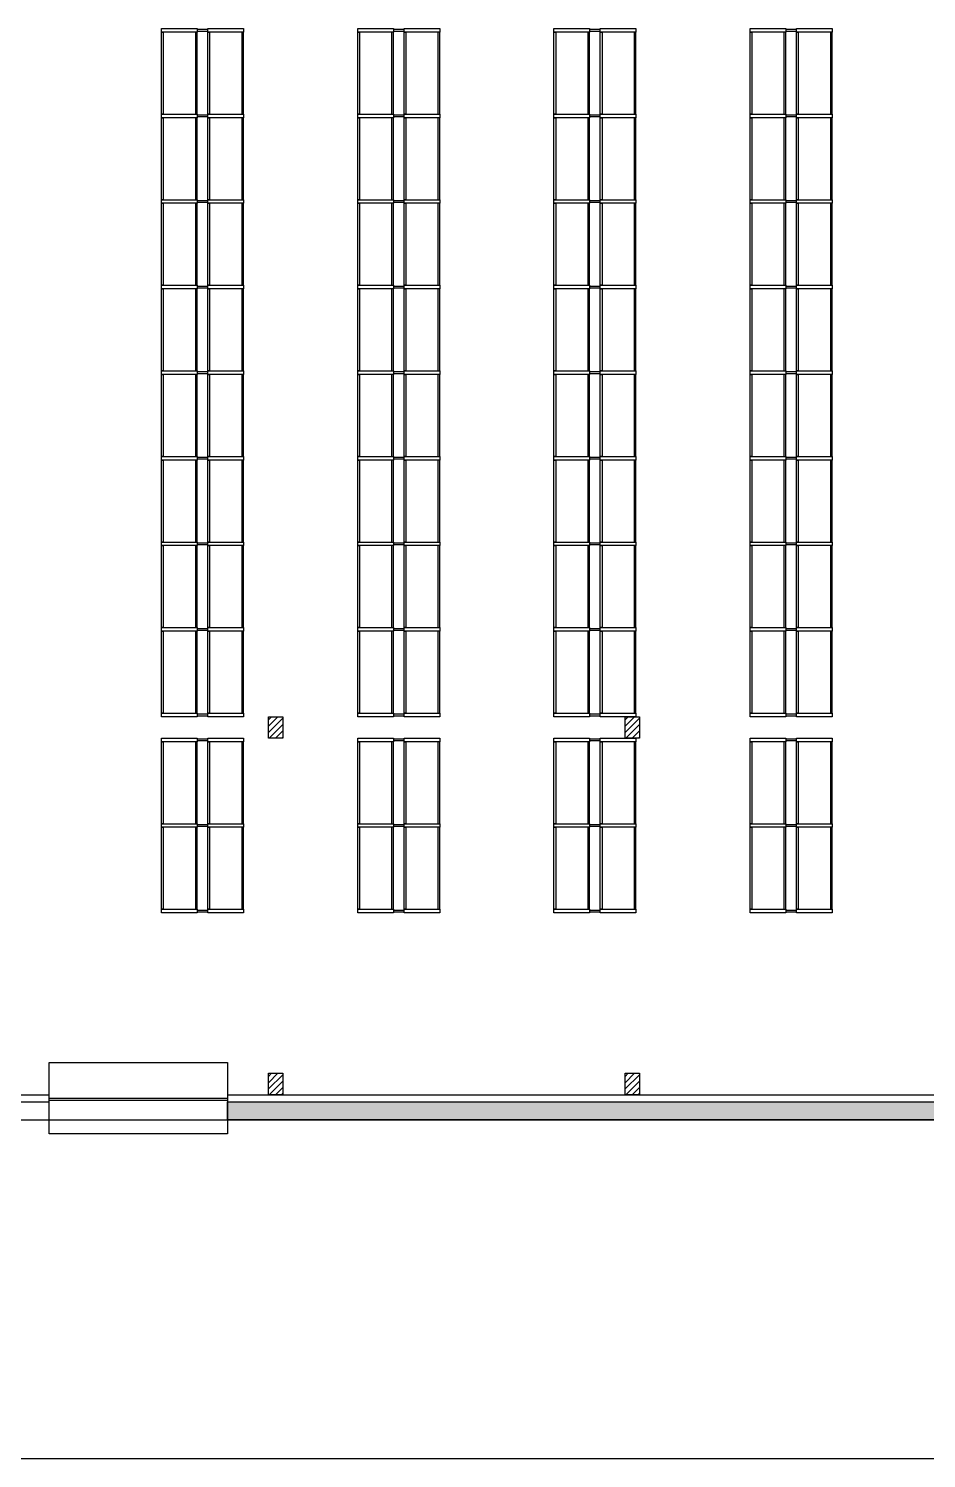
# Model space of a CAD drawing. Header units: millimetres. Extents: x 111.4 to 201.3, y 71.6 to 170.2.
# Drawn here: x 147.93 to 173.1, y 71.62 to 111.72 of the extents above; entities that cross this region are included whole.
import ezdxf

# ---------------------------------------------------------------- set-up
doc = ezdxf.new("R2010")
doc.units = ezdxf.units.MM
doc.layers.add('CIVIL-ARQ', color=8, linetype='Continuous')

msp = doc.modelspace()

# ---------------------------------------------------------------- hatches: boundary and pattern name
at = {"layer": 'CIVIL-ARQ'}
h = msp.add_hatch(dxfattribs=at)
h.set_pattern_fill('ANSI31', color=256, style=0)
h.set_pattern_definition([(45, (141.47842, 57.23509), (-0.08838835, 0.08838835), [])])
h.paths.add_polyline_path([(154.656796, 91.819852), (154.656796, 92.419852), (155.056796, 92.419852), (155.056796, 91.819852)])
h = msp.add_hatch(dxfattribs=at)
h.set_pattern_fill('ANSI31', color=256, style=0)
h.set_pattern_definition([(45, (151.47842, 57.23509), (-0.08838835, 0.08838835), [])])
h.paths.add_polyline_path([(164.656796, 91.819852), (164.656796, 92.419852), (165.056796, 92.419852), (165.056796, 91.819852)])
h = msp.add_hatch(dxfattribs=at)
h.set_pattern_fill('ANSI31', color=256, style=0)
h.set_pattern_definition([(45, (141.47842, 47.23509), (-0.08838835, 0.08838835), [])])
h.paths.add_polyline_path([(154.656796, 81.819852), (154.656796, 82.419852), (155.056796, 82.419852), (155.056796, 81.819852)])
h = msp.add_hatch(dxfattribs=at)
h.set_pattern_fill('ANSI31', color=256, style=0)
h.set_pattern_definition([(45, (151.47842, 47.23509), (-0.08838835, 0.08838835), [])])
h.paths.add_polyline_path([(164.656796, 81.819852), (164.656796, 82.419852), (165.056796, 82.419852), (165.056796, 81.819852)])
h = msp.add_hatch(color=256, dxfattribs=at)
h.dxf.hatch_style = 1
h.paths.add_polyline_path([(153.506796, 81.619852), (187.356796, 81.619852), (187.356796, 81.119852), (153.506796, 81.119852)])

# ---------------------------------------------------------------- linework, layer by layer
for p, q in [((148.506796, 82.719852), (153.506796, 82.719852)), ((148.506796, 80.719852), (148.506796, 82.719852)), ((153.506796, 82.719852), (153.506796, 80.719852)), ((121.756796, 81.819852), (148.506796, 81.819852)), ((153.506796, 81.819852), (187.356796, 81.819852)), ((121.356796, 81.619852), (148.506796, 81.619852)), ((148.506796, 81.719852), (153.506796, 81.719852)), ((148.506796, 81.669852), (153.506796, 81.669852)), ((153.506796, 81.619852), (187.356796, 81.619852)), ((120.556796, 81.119852), (195.756796, 81.119852)), ((153.506796, 80.719852), (148.506796, 80.719852)), ((111.356796, 71.619852), (201.256796, 71.619852))]:
    msp.add_line(p, q, dxfattribs=at)
for points in [[(152.656796, 111.719852), (152.656796, 111.619852), (151.656796, 111.619852), (151.656796, 111.719852)], [(151.706796, 111.619852), (151.706796, 109.319852), (151.656796, 109.319852), (151.656796, 111.619852)], [(152.606796, 111.619852), (152.606796, 109.319852), (152.656796, 109.319852), (152.656796, 111.619852)], [(152.956796, 111.649852), (152.956796, 111.689852), (152.656796, 111.689852), (152.656796, 111.649852)], [(153.956795, 111.719852), (153.956795, 111.619852), (152.956795, 111.619852), (152.956795, 111.719852)], [(153.006795, 111.619852), (153.006795, 109.319852), (152.956795, 109.319852), (152.956795, 111.619852)], [(153.006795, 111.619852), (153.006795, 109.319852), (152.956795, 109.319852), (152.956795, 111.619852)], [(153.906795, 111.619852), (153.906795, 109.319852), (153.956795, 109.319852), (153.956795, 111.619852)], [(158.156796, 111.719852), (158.156796, 111.619852), (157.156796, 111.619852), (157.156796, 111.719852)], [(157.206796, 111.619852), (157.206796, 109.319852), (157.156796, 109.319852), (157.156796, 111.619852)], [(158.106796, 111.619852), (158.106796, 109.319852), (158.156796, 109.319852), (158.156796, 111.619852)], [(158.456796, 111.649852), (158.456796, 111.689852), (158.156796, 111.689852), (158.156796, 111.649852)], [(159.456795, 111.719852), (159.456795, 111.619852), (158.456795, 111.619852), (158.456795, 111.719852)], [(158.506795, 111.619852), (158.506795, 109.319852), (158.456795, 109.319852), (158.456795, 111.619852)], [(159.406795, 111.619852), (159.406795, 109.319852), (159.456795, 109.319852), (159.456795, 111.619852)], [(163.656796, 111.719852), (163.656796, 111.619852), (162.656796, 111.619852), (162.656796, 111.719852)], [(162.706796, 111.619852), (162.706796, 109.319852), (162.656796, 109.319852), (162.656796, 111.619852)], [(163.606796, 111.619852), (163.606796, 109.319852), (163.656796, 109.319852), (163.656796, 111.619852)], [(163.956796, 111.649852), (163.956796, 111.689852), (163.656796, 111.689852), (163.656796, 111.649852)], [(164.956795, 111.719852), (164.956795, 111.619852), (163.956795, 111.619852), (163.956795, 111.719852)], [(164.006795, 111.619852), (164.006795, 109.319852), (163.956795, 109.319852), (163.956795, 111.619852)], [(164.906795, 111.619852), (164.906795, 109.319852), (164.956795, 109.319852), (164.956795, 111.619852)], [(169.156796, 111.719852), (169.156796, 111.619852), (168.156796, 111.619852), (168.156796, 111.719852)], [(168.206796, 111.619852), (168.206796, 109.319852), (168.156796, 109.319852), (168.156796, 111.619852)], [(169.106796, 111.619852), (169.106796, 109.319852), (169.156796, 109.319852), (169.156796, 111.619852)], [(169.456796, 111.649852), (169.456796, 111.689852), (169.156796, 111.689852), (169.156796, 111.649852)], [(170.456795, 111.719852), (170.456795, 111.619852), (169.456795, 111.619852), (169.456795, 111.719852)], [(169.506795, 111.619852), (169.506795, 109.319852), (169.456795, 109.319852), (169.456795, 111.619852)], [(170.406795, 111.619852), (170.406795, 109.319852), (170.456795, 109.319852), (170.456795, 111.619852)], [(152.656796, 109.319852), (152.656796, 109.219852), (151.656796, 109.219852), (151.656796, 109.319852)], [(151.706796, 109.219852), (151.706796, 106.919852), (151.656796, 106.919852), (151.656796, 109.219852)], [(152.606796, 109.219852), (152.606796, 106.919852), (152.656796, 106.919852), (152.656796, 109.219852)], [(152.956796, 109.249852), (152.956796, 109.289852), (152.656796, 109.289852), (152.656796, 109.249852)], [(153.956795, 109.319852), (153.956795, 109.219852), (152.956795, 109.219852), (152.956795, 109.319852)], [(153.006795, 109.219852), (153.006795, 106.919852), (152.956795, 106.919852), (152.956795, 109.219852)], [(153.006795, 109.219852), (153.006795, 106.919852), (152.956795, 106.919852), (152.956795, 109.219852)], [(153.906795, 109.219852), (153.906795, 106.919852), (153.956795, 106.919852), (153.956795, 109.219852)], [(158.156796, 109.319852), (158.156796, 109.219852), (157.156796, 109.219852), (157.156796, 109.319852)], [(157.206796, 109.219852), (157.206796, 106.919852), (157.156796, 106.919852), (157.156796, 109.219852)], [(158.106796, 109.219852), (158.106796, 106.919852), (158.156796, 106.919852), (158.156796, 109.219852)], [(158.456796, 109.249852), (158.456796, 109.289852), (158.156796, 109.289852), (158.156796, 109.249852)], [(159.456795, 109.319852), (159.456795, 109.219852), (158.456795, 109.219852), (158.456795, 109.319852)], [(158.506795, 109.219852), (158.506795, 106.919852), (158.456795, 106.919852), (158.456795, 109.219852)], [(159.406795, 109.219852), (159.406795, 106.919852), (159.456795, 106.919852), (159.456795, 109.219852)], [(163.656796, 109.319852), (163.656796, 109.219852), (162.656796, 109.219852), (162.656796, 109.319852)], [(162.706796, 109.219852), (162.706796, 106.919852), (162.656796, 106.919852), (162.656796, 109.219852)], [(163.606796, 109.219852), (163.606796, 106.919852), (163.656796, 106.919852), (163.656796, 109.219852)], [(163.956796, 109.249852), (163.956796, 109.289852), (163.656796, 109.289852), (163.656796, 109.249852)], [(164.956795, 109.319852), (164.956795, 109.219852), (163.956795, 109.219852), (163.956795, 109.319852)], [(164.006795, 109.219852), (164.006795, 106.919852), (163.956795, 106.919852), (163.956795, 109.219852)], [(164.906795, 109.219852), (164.906795, 106.919852), (164.956795, 106.919852), (164.956795, 109.219852)], [(169.156796, 109.319852), (169.156796, 109.219852), (168.156796, 109.219852), (168.156796, 109.319852)], [(168.206796, 109.219852), (168.206796, 106.919852), (168.156796, 106.919852), (168.156796, 109.219852)], [(169.106796, 109.219852), (169.106796, 106.919852), (169.156796, 106.919852), (169.156796, 109.219852)], [(169.456796, 109.249852), (169.456796, 109.289852), (169.156796, 109.289852), (169.156796, 109.249852)], [(170.456795, 109.319852), (170.456795, 109.219852), (169.456795, 109.219852), (169.456795, 109.319852)], [(169.506795, 109.219852), (169.506795, 106.919852), (169.456795, 106.919852), (169.456795, 109.219852)], [(170.406795, 109.219852), (170.406795, 106.919852), (170.456795, 106.919852), (170.456795, 109.219852)], [(152.656796, 106.919852), (152.656796, 106.819852), (151.656796, 106.819852), (151.656796, 106.919852)], [(151.706796, 106.819852), (151.706796, 104.519852), (151.656796, 104.519852), (151.656796, 106.819852)], [(152.606796, 106.819852), (152.606796, 104.519852), (152.656796, 104.519852), (152.656796, 106.819852)], [(152.956796, 106.849852), (152.956796, 106.889852), (152.656796, 106.889852), (152.656796, 106.849852)], [(153.956795, 106.919852), (153.956795, 106.819852), (152.956795, 106.819852), (152.956795, 106.919852)], [(153.006795, 106.819852), (153.006795, 104.519852), (152.956795, 104.519852), (152.956795, 106.819852)], [(153.006795, 106.819852), (153.006795, 104.519852), (152.956795, 104.519852), (152.956795, 106.819852)], [(153.906795, 106.819852), (153.906795, 104.519852), (153.956795, 104.519852), (153.956795, 106.819852)], [(158.156796, 106.919852), (158.156796, 106.819852), (157.156796, 106.819852), (157.156796, 106.919852)], [(157.206796, 106.819852), (157.206796, 104.519852), (157.156796, 104.519852), (157.156796, 106.819852)], [(158.106796, 106.819852), (158.106796, 104.519852), (158.156796, 104.519852), (158.156796, 106.819852)], [(158.456796, 106.849852), (158.456796, 106.889852), (158.156796, 106.889852), (158.156796, 106.849852)], [(159.456795, 106.919852), (159.456795, 106.819852), (158.456795, 106.819852), (158.456795, 106.919852)], [(158.506795, 106.819852), (158.506795, 104.519852), (158.456795, 104.519852), (158.456795, 106.819852)], [(159.406795, 106.819852), (159.406795, 104.519852), (159.456795, 104.519852), (159.456795, 106.819852)], [(163.656796, 106.919852), (163.656796, 106.819852), (162.656796, 106.819852), (162.656796, 106.919852)], [(162.706796, 106.819852), (162.706796, 104.519852), (162.656796, 104.519852), (162.656796, 106.819852)], [(163.606796, 106.819852), (163.606796, 104.519852), (163.656796, 104.519852), (163.656796, 106.819852)], [(163.956796, 106.849852), (163.956796, 106.889852), (163.656796, 106.889852), (163.656796, 106.849852)], [(164.956795, 106.919852), (164.956795, 106.819852), (163.956795, 106.819852), (163.956795, 106.919852)], [(164.006795, 106.819852), (164.006795, 104.519852), (163.956795, 104.519852), (163.956795, 106.819852)], [(164.906795, 106.819852), (164.906795, 104.519852), (164.956795, 104.519852), (164.956795, 106.819852)], [(169.156796, 106.919852), (169.156796, 106.819852), (168.156796, 106.819852), (168.156796, 106.919852)], [(168.206796, 106.819852), (168.206796, 104.519852), (168.156796, 104.519852), (168.156796, 106.819852)], [(169.106796, 106.819852), (169.106796, 104.519852), (169.156796, 104.519852), (169.156796, 106.819852)], [(169.456796, 106.849852), (169.456796, 106.889852), (169.156796, 106.889852), (169.156796, 106.849852)], [(170.456795, 106.919852), (170.456795, 106.819852), (169.456795, 106.819852), (169.456795, 106.919852)], [(169.506795, 106.819852), (169.506795, 104.519852), (169.456795, 104.519852), (169.456795, 106.819852)], [(170.406795, 106.819852), (170.406795, 104.519852), (170.456795, 104.519852), (170.456795, 106.819852)], [(152.656796, 104.519852), (152.656796, 104.419852), (151.656796, 104.419852), (151.656796, 104.519852)], [(152.656796, 104.519852), (152.656796, 104.419852), (151.656796, 104.419852), (151.656796, 104.519852)], [(151.706796, 104.419852), (151.706796, 102.119852), (151.656796, 102.119852), (151.656796, 104.419852)], [(152.606796, 104.419852), (152.606796, 102.119852), (152.656796, 102.119852), (152.656796, 104.419852)], [(152.956796, 104.449852), (152.956796, 104.489852), (152.656796, 104.489852), (152.656796, 104.449852)], [(152.956796, 104.449852), (152.956796, 104.489852), (152.656796, 104.489852), (152.656796, 104.449852)], [(153.956795, 104.519852), (153.956795, 104.419852), (152.956795, 104.419852), (152.956795, 104.519852)], [(153.956795, 104.519852), (153.956795, 104.419852), (152.956795, 104.419852), (152.956795, 104.519852)], [(153.006795, 104.419852), (153.006795, 102.119852), (152.956795, 102.119852), (152.956795, 104.419852)], [(153.906795, 104.419852), (153.906795, 102.119852), (153.956795, 102.119852), (153.956795, 104.419852)], [(158.156796, 104.519852), (158.156796, 104.419852), (157.156796, 104.419852), (157.156796, 104.519852)], [(158.156796, 104.519852), (158.156796, 104.419852), (157.156796, 104.419852), (157.156796, 104.519852)], [(157.206796, 104.419852), (157.206796, 102.119852), (157.156796, 102.119852), (157.156796, 104.419852)], [(158.106796, 104.419852), (158.106796, 102.119852), (158.156796, 102.119852), (158.156796, 104.419852)], [(158.456796, 104.449852), (158.456796, 104.489852), (158.156796, 104.489852), (158.156796, 104.449852)], [(158.456796, 104.449852), (158.456796, 104.489852), (158.156796, 104.489852), (158.156796, 104.449852)], [(159.456795, 104.519852), (159.456795, 104.419852), (158.456795, 104.419852), (158.456795, 104.519852)], [(159.456795, 104.519852), (159.456795, 104.419852), (158.456795, 104.419852), (158.456795, 104.519852)], [(158.506795, 104.419852), (158.506795, 102.119852), (158.456795, 102.119852), (158.456795, 104.419852)], [(159.406795, 104.419852), (159.406795, 102.119852), (159.456795, 102.119852), (159.456795, 104.419852)], [(163.656796, 104.519852), (163.656796, 104.419852), (162.656796, 104.419852), (162.656796, 104.519852)], [(162.706796, 104.419852), (162.706796, 102.119852), (162.656796, 102.119852), (162.656796, 104.419852)], [(163.606796, 104.419852), (163.606796, 102.119852), (163.656796, 102.119852), (163.656796, 104.419852)], [(163.956796, 104.449852), (163.956796, 104.489852), (163.656796, 104.489852), (163.656796, 104.449852)], [(164.956795, 104.519852), (164.956795, 104.419852), (163.956795, 104.419852), (163.956795, 104.519852)], [(164.006795, 104.419852), (164.006795, 102.119852), (163.956795, 102.119852), (163.956795, 104.419852)], [(164.906795, 104.419852), (164.906795, 102.119852), (164.956795, 102.119852), (164.956795, 104.419852)], [(169.156796, 104.519852), (169.156796, 104.419852), (168.156796, 104.419852), (168.156796, 104.519852)], [(168.206796, 104.419852), (168.206796, 102.119852), (168.156796, 102.119852), (168.156796, 104.419852)], [(169.106796, 104.419852), (169.106796, 102.119852), (169.156796, 102.119852), (169.156796, 104.419852)], [(169.456796, 104.449852), (169.456796, 104.489852), (169.156796, 104.489852), (169.156796, 104.449852)], [(170.456795, 104.519852), (170.456795, 104.419852), (169.456795, 104.419852), (169.456795, 104.519852)], [(169.506795, 104.419852), (169.506795, 102.119852), (169.456795, 102.119852), (169.456795, 104.419852)], [(170.406795, 104.419852), (170.406795, 102.119852), (170.456795, 102.119852), (170.456795, 104.419852)], [(152.656796, 102.119852), (152.656796, 102.019852), (151.656796, 102.019852), (151.656796, 102.119852)], [(151.706796, 102.019852), (151.706796, 99.719852), (151.656796, 99.719852), (151.656796, 102.019852)], [(152.606796, 102.019852), (152.606796, 99.719852), (152.656796, 99.719852), (152.656796, 102.019852)], [(152.956796, 102.049852), (152.956796, 102.089852), (152.656796, 102.089852), (152.656796, 102.049852)], [(153.956795, 102.119852), (153.956795, 102.019852), (152.956795, 102.019852), (152.956795, 102.119852)], [(153.006795, 102.019852), (153.006795, 99.719852), (152.956795, 99.719852), (152.956795, 102.019852)], [(153.906795, 102.019852), (153.906795, 99.719852), (153.956795, 99.719852), (153.956795, 102.019852)], [(158.156796, 102.119852), (158.156796, 102.019852), (157.156796, 102.019852), (157.156796, 102.119852)], [(157.206796, 102.019852), (157.206796, 99.719852), (157.156796, 99.719852), (157.156796, 102.019852)], [(158.106796, 102.019852), (158.106796, 99.719852), (158.156796, 99.719852), (158.156796, 102.019852)], [(158.456796, 102.049852), (158.456796, 102.089852), (158.156796, 102.089852), (158.156796, 102.049852)], [(159.456795, 102.119852), (159.456795, 102.019852), (158.456795, 102.019852), (158.456795, 102.119852)], [(158.506795, 102.019852), (158.506795, 99.719852), (158.456795, 99.719852), (158.456795, 102.019852)], [(159.406795, 102.019852), (159.406795, 99.719852), (159.456795, 99.719852), (159.456795, 102.019852)], [(163.656796, 102.119852), (163.656796, 102.019852), (162.656796, 102.019852), (162.656796, 102.119852)], [(162.706796, 102.019852), (162.706796, 99.719852), (162.656796, 99.719852), (162.656796, 102.019852)], [(163.606796, 102.019852), (163.606796, 99.719852), (163.656796, 99.719852), (163.656796, 102.019852)], [(163.956796, 102.049852), (163.956796, 102.089852), (163.656796, 102.089852), (163.656796, 102.049852)], [(164.956795, 102.119852), (164.956795, 102.019852), (163.956795, 102.019852), (163.956795, 102.119852)], [(164.006795, 102.019852), (164.006795, 99.719852), (163.956795, 99.719852), (163.956795, 102.019852)], [(164.906795, 102.019852), (164.906795, 99.719852), (164.956795, 99.719852), (164.956795, 102.019852)], [(169.156796, 102.119852), (169.156796, 102.019852), (168.156796, 102.019852), (168.156796, 102.119852)], [(168.206796, 102.019852), (168.206796, 99.719852), (168.156796, 99.719852), (168.156796, 102.019852)], [(169.106796, 102.019852), (169.106796, 99.719852), (169.156796, 99.719852), (169.156796, 102.019852)], [(169.456796, 102.049852), (169.456796, 102.089852), (169.156796, 102.089852), (169.156796, 102.049852)], [(170.456795, 102.119852), (170.456795, 102.019852), (169.456795, 102.019852), (169.456795, 102.119852)], [(169.506795, 102.019852), (169.506795, 99.719852), (169.456795, 99.719852), (169.456795, 102.019852)], [(170.406795, 102.019852), (170.406795, 99.719852), (170.456795, 99.719852), (170.456795, 102.019852)], [(152.656796, 99.719852), (152.656796, 99.619852), (151.656796, 99.619852), (151.656796, 99.719852)], [(151.706796, 99.619852), (151.706796, 97.319852), (151.656796, 97.319852), (151.656796, 99.619852)], [(152.606796, 99.619852), (152.606796, 97.319852), (152.656796, 97.319852), (152.656796, 99.619852)], [(152.956796, 99.649852), (152.956796, 99.689852), (152.656796, 99.689852), (152.656796, 99.649852)], [(153.956795, 99.719852), (153.956795, 99.619852), (152.956795, 99.619852), (152.956795, 99.719852)], [(153.006795, 99.619852), (153.006795, 97.319852), (152.956795, 97.319852), (152.956795, 99.619852)], [(153.906795, 99.619852), (153.906795, 97.319852), (153.956795, 97.319852), (153.956795, 99.619852)], [(158.156796, 99.719852), (158.156796, 99.619852), (157.156796, 99.619852), (157.156796, 99.719852)], [(157.206796, 99.619852), (157.206796, 97.319852), (157.156796, 97.319852), (157.156796, 99.619852)], [(158.106796, 99.619852), (158.106796, 97.319852), (158.156796, 97.319852), (158.156796, 99.619852)], [(158.456796, 99.649852), (158.456796, 99.689852), (158.156796, 99.689852), (158.156796, 99.649852)], [(159.456795, 99.719852), (159.456795, 99.619852), (158.456795, 99.619852), (158.456795, 99.719852)], [(158.506795, 99.619852), (158.506795, 97.319852), (158.456795, 97.319852), (158.456795, 99.619852)], [(159.406795, 99.619852), (159.406795, 97.319852), (159.456795, 97.319852), (159.456795, 99.619852)], [(163.656796, 99.719852), (163.656796, 99.619852), (162.656796, 99.619852), (162.656796, 99.719852)], [(162.706796, 99.619852), (162.706796, 97.319852), (162.656796, 97.319852), (162.656796, 99.619852)], [(163.606796, 99.619852), (163.606796, 97.319852), (163.656796, 97.319852), (163.656796, 99.619852)], [(163.956796, 99.649852), (163.956796, 99.689852), (163.656796, 99.689852), (163.656796, 99.649852)], [(164.956795, 99.719852), (164.956795, 99.619852), (163.956795, 99.619852), (163.956795, 99.719852)], [(164.006795, 99.619852), (164.006795, 97.319852), (163.956795, 97.319852), (163.956795, 99.619852)], [(164.906795, 99.619852), (164.906795, 97.319852), (164.956795, 97.319852), (164.956795, 99.619852)], [(169.156796, 99.719852), (169.156796, 99.619852), (168.156796, 99.619852), (168.156796, 99.719852)], [(168.206796, 99.619852), (168.206796, 97.319852), (168.156796, 97.319852), (168.156796, 99.619852)], [(169.106796, 99.619852), (169.106796, 97.319852), (169.156796, 97.319852), (169.156796, 99.619852)], [(169.456796, 99.649852), (169.456796, 99.689852), (169.156796, 99.689852), (169.156796, 99.649852)], [(170.456795, 99.719852), (170.456795, 99.619852), (169.456795, 99.619852), (169.456795, 99.719852)], [(169.506795, 99.619852), (169.506795, 97.319852), (169.456795, 97.319852), (169.456795, 99.619852)], [(170.406795, 99.619852), (170.406795, 97.319852), (170.456795, 97.319852), (170.456795, 99.619852)], [(152.656796, 97.319852), (152.656796, 97.219852), (151.656796, 97.219852), (151.656796, 97.319852)], [(151.706796, 97.219852), (151.706796, 94.919852), (151.656796, 94.919852), (151.656796, 97.219852)], [(152.606796, 97.219852), (152.606796, 94.919852), (152.656796, 94.919852), (152.656796, 97.219852)], [(152.956796, 97.249852), (152.956796, 97.289852), (152.656796, 97.289852), (152.656796, 97.249852)], [(153.956795, 97.319852), (153.956795, 97.219852), (152.956795, 97.219852), (152.956795, 97.319852)], [(153.006795, 97.219852), (153.006795, 94.919852), (152.956795, 94.919852), (152.956795, 97.219852)], [(153.906795, 97.219852), (153.906795, 94.919852), (153.956795, 94.919852), (153.956795, 97.219852)], [(158.156796, 97.319852), (158.156796, 97.219852), (157.156796, 97.219852), (157.156796, 97.319852)], [(157.206796, 97.219852), (157.206796, 94.919852), (157.156796, 94.919852), (157.156796, 97.219852)], [(158.106796, 97.219852), (158.106796, 94.919852), (158.156796, 94.919852), (158.156796, 97.219852)], [(158.456796, 97.249852), (158.456796, 97.289852), (158.156796, 97.289852), (158.156796, 97.249852)], [(159.456795, 97.319852), (159.456795, 97.219852), (158.456795, 97.219852), (158.456795, 97.319852)], [(158.506795, 97.219852), (158.506795, 94.919852), (158.456795, 94.919852), (158.456795, 97.219852)], [(159.406795, 97.219852), (159.406795, 94.919852), (159.456795, 94.919852), (159.456795, 97.219852)], [(163.656796, 97.319852), (163.656796, 97.219852), (162.656796, 97.219852), (162.656796, 97.319852)], [(162.706796, 97.219852), (162.706796, 94.919852), (162.656796, 94.919852), (162.656796, 97.219852)], [(163.606796, 97.219852), (163.606796, 94.919852), (163.656796, 94.919852), (163.656796, 97.219852)], [(163.956796, 97.249852), (163.956796, 97.289852), (163.656796, 97.289852), (163.656796, 97.249852)], [(164.956795, 97.319852), (164.956795, 97.219852), (163.956795, 97.219852), (163.956795, 97.319852)], [(164.006795, 97.219852), (164.006795, 94.919852), (163.956795, 94.919852), (163.956795, 97.219852)], [(164.906795, 97.219852), (164.906795, 94.919852), (164.956795, 94.919852), (164.956795, 97.219852)], [(169.156796, 97.319852), (169.156796, 97.219852), (168.156796, 97.219852), (168.156796, 97.319852)], [(168.206796, 97.219852), (168.206796, 94.919852), (168.156796, 94.919852), (168.156796, 97.219852)], [(169.106796, 97.219852), (169.106796, 94.919852), (169.156796, 94.919852), (169.156796, 97.219852)], [(169.456796, 97.249852), (169.456796, 97.289852), (169.156796, 97.289852), (169.156796, 97.249852)], [(170.456795, 97.319852), (170.456795, 97.219852), (169.456795, 97.219852), (169.456795, 97.319852)], [(169.506795, 97.219852), (169.506795, 94.919852), (169.456795, 94.919852), (169.456795, 97.219852)], [(170.406795, 97.219852), (170.406795, 94.919852), (170.456795, 94.919852), (170.456795, 97.219852)], [(152.656796, 94.919852), (152.656796, 94.819852), (151.656796, 94.819852), (151.656796, 94.919852)], [(151.706796, 94.819852), (151.706796, 92.519852), (151.656796, 92.519852), (151.656796, 94.819852)], [(152.606796, 94.819852), (152.606796, 92.519852), (152.656796, 92.519852), (152.656796, 94.819852)], [(152.956796, 94.849852), (152.956796, 94.889852), (152.656796, 94.889852), (152.656796, 94.849852)], [(153.956795, 94.919852), (153.956795, 94.819852), (152.956795, 94.819852), (152.956795, 94.919852)], [(153.006795, 94.819852), (153.006795, 92.519852), (152.956795, 92.519852), (152.956795, 94.819852)], [(153.906795, 94.819852), (153.906795, 92.519852), (153.956795, 92.519852), (153.956795, 94.819852)], [(158.156796, 94.919852), (158.156796, 94.819852), (157.156796, 94.819852), (157.156796, 94.919852)], [(157.206796, 94.819852), (157.206796, 92.519852), (157.156796, 92.519852), (157.156796, 94.819852)], [(158.106796, 94.819852), (158.106796, 92.519852), (158.156796, 92.519852), (158.156796, 94.819852)], [(158.456796, 94.849852), (158.456796, 94.889852), (158.156796, 94.889852), (158.156796, 94.849852)], [(159.456795, 94.919852), (159.456795, 94.819852), (158.456795, 94.819852), (158.456795, 94.919852)], [(158.506795, 94.819852), (158.506795, 92.519852), (158.456795, 92.519852), (158.456795, 94.819852)], [(159.406795, 94.819852), (159.406795, 92.519852), (159.456795, 92.519852), (159.456795, 94.819852)], [(163.656796, 94.919852), (163.656796, 94.819852), (162.656796, 94.819852), (162.656796, 94.919852)], [(162.706796, 94.819852), (162.706796, 92.519852), (162.656796, 92.519852), (162.656796, 94.819852)], [(163.606796, 94.819852), (163.606796, 92.519852), (163.656796, 92.519852), (163.656796, 94.819852)], [(163.956796, 94.849852), (163.956796, 94.889852), (163.656796, 94.889852), (163.656796, 94.849852)], [(164.956795, 94.919852), (164.956795, 94.819852), (163.956795, 94.819852), (163.956795, 94.919852)], [(164.006795, 94.819852), (164.006795, 92.519852), (163.956795, 92.519852), (163.956795, 94.819852)], [(164.906795, 94.819852), (164.906795, 92.519852), (164.956795, 92.519852), (164.956795, 94.819852)], [(169.156796, 94.919852), (169.156796, 94.819852), (168.156796, 94.819852), (168.156796, 94.919852)], [(168.206796, 94.819852), (168.206796, 92.519852), (168.156796, 92.519852), (168.156796, 94.819852)], [(169.106796, 94.819852), (169.106796, 92.519852), (169.156796, 92.519852), (169.156796, 94.819852)], [(169.456796, 94.849852), (169.456796, 94.889852), (169.156796, 94.889852), (169.156796, 94.849852)], [(170.456795, 94.919852), (170.456795, 94.819852), (169.456795, 94.819852), (169.456795, 94.919852)], [(169.506795, 94.819852), (169.506795, 92.519852), (169.456795, 92.519852), (169.456795, 94.819852)], [(170.406795, 94.819852), (170.406795, 92.519852), (170.456795, 92.519852), (170.456795, 94.819852)], [(152.656796, 92.519852), (152.656796, 92.419852), (151.656796, 92.419852), (151.656796, 92.519852)], [(152.956796, 92.449852), (152.956796, 92.489852), (152.656796, 92.489852), (152.656796, 92.449852)], [(153.956795, 92.519852), (153.956795, 92.419852), (152.956795, 92.419852), (152.956795, 92.519852)], [(158.156796, 92.519852), (158.156796, 92.419852), (157.156796, 92.419852), (157.156796, 92.519852)], [(158.456796, 92.449852), (158.456796, 92.489852), (158.156796, 92.489852), (158.156796, 92.449852)], [(159.456795, 92.519852), (159.456795, 92.419852), (158.456795, 92.419852), (158.456795, 92.519852)], [(163.656796, 92.519852), (163.656796, 92.419852), (162.656796, 92.419852), (162.656796, 92.519852)], [(163.956796, 92.449852), (163.956796, 92.489852), (163.656796, 92.489852), (163.656796, 92.449852)], [(164.956795, 92.519852), (164.956795, 92.419852), (163.956795, 92.419852), (163.956795, 92.519852)], [(169.156796, 92.519852), (169.156796, 92.419852), (168.156796, 92.419852), (168.156796, 92.519852)], [(169.456796, 92.449852), (169.456796, 92.489852), (169.156796, 92.489852), (169.156796, 92.449852)], [(170.456795, 92.519852), (170.456795, 92.419852), (169.456795, 92.419852), (169.456795, 92.519852)], [(152.656796, 91.819852), (152.656796, 91.719852), (151.656796, 91.719852), (151.656796, 91.819852)], [(151.706796, 91.719852), (151.706796, 89.419852), (151.656796, 89.419852), (151.656796, 91.719852)], [(152.606796, 91.719852), (152.606796, 89.419852), (152.656796, 89.419852), (152.656796, 91.719852)], [(152.956796, 91.749852), (152.956796, 91.789852), (152.656796, 91.789852), (152.656796, 91.749852)], [(153.956795, 91.819852), (153.956795, 91.719852), (152.956795, 91.719852), (152.956795, 91.819852)], [(153.006795, 91.719852), (153.006795, 89.419852), (152.956795, 89.419852), (152.956795, 91.719852)], [(153.006795, 91.719852), (153.006795, 89.419852), (152.956795, 89.419852), (152.956795, 91.719852)], [(153.906795, 91.719852), (153.906795, 89.419852), (153.956795, 89.419852), (153.956795, 91.719852)], [(158.156796, 91.819852), (158.156796, 91.719852), (157.156796, 91.719852), (157.156796, 91.819852)], [(157.206796, 91.719852), (157.206796, 89.419852), (157.156796, 89.419852), (157.156796, 91.719852)], [(158.106796, 91.719852), (158.106796, 89.419852), (158.156796, 89.419852), (158.156796, 91.719852)], [(158.456796, 91.749852), (158.456796, 91.789852), (158.156796, 91.789852), (158.156796, 91.749852)], [(159.456795, 91.819852), (159.456795, 91.719852), (158.456795, 91.719852), (158.456795, 91.819852)], [(158.506795, 91.719852), (158.506795, 89.419852), (158.456795, 89.419852), (158.456795, 91.719852)], [(159.406795, 91.719852), (159.406795, 89.419852), (159.456795, 89.419852), (159.456795, 91.719852)], [(163.656796, 91.819852), (163.656796, 91.719852), (162.656796, 91.719852), (162.656796, 91.819852)], [(162.706796, 91.719852), (162.706796, 89.419852), (162.656796, 89.419852), (162.656796, 91.719852)], [(163.606796, 91.719852), (163.606796, 89.419852), (163.656796, 89.419852), (163.656796, 91.719852)], [(163.956796, 91.749852), (163.956796, 91.789852), (163.656796, 91.789852), (163.656796, 91.749852)], [(164.956795, 91.819852), (164.956795, 91.719852), (163.956795, 91.719852), (163.956795, 91.819852)], [(164.006795, 91.719852), (164.006795, 89.419852), (163.956795, 89.419852), (163.956795, 91.719852)], [(164.906795, 91.719852), (164.906795, 89.419852), (164.956795, 89.419852), (164.956795, 91.719852)], [(169.156796, 91.819852), (169.156796, 91.719852), (168.156796, 91.719852), (168.156796, 91.819852)], [(168.206796, 91.719852), (168.206796, 89.419852), (168.156796, 89.419852), (168.156796, 91.719852)], [(169.106796, 91.719852), (169.106796, 89.419852), (169.156796, 89.419852), (169.156796, 91.719852)], [(169.456796, 91.749852), (169.456796, 91.789852), (169.156796, 91.789852), (169.156796, 91.749852)], [(170.456795, 91.819852), (170.456795, 91.719852), (169.456795, 91.719852), (169.456795, 91.819852)], [(169.506795, 91.719852), (169.506795, 89.419852), (169.456795, 89.419852), (169.456795, 91.719852)], [(170.406795, 91.719852), (170.406795, 89.419852), (170.456795, 89.419852), (170.456795, 91.719852)], [(152.656796, 89.419852), (152.656796, 89.319852), (151.656796, 89.319852), (151.656796, 89.419852)], [(151.706796, 89.319852), (151.706796, 87.019852), (151.656796, 87.019852), (151.656796, 89.319852)], [(152.606796, 89.319852), (152.606796, 87.019852), (152.656796, 87.019852), (152.656796, 89.319852)], [(152.956796, 89.349852), (152.956796, 89.389852), (152.656796, 89.389852), (152.656796, 89.349852)], [(153.956795, 89.419852), (153.956795, 89.319852), (152.956795, 89.319852), (152.956795, 89.419852)], [(153.006795, 89.319852), (153.006795, 87.019852), (152.956795, 87.019852), (152.956795, 89.319852)], [(153.006795, 89.319852), (153.006795, 87.019852), (152.956795, 87.019852), (152.956795, 89.319852)], [(153.906795, 89.319852), (153.906795, 87.019852), (153.956795, 87.019852), (153.956795, 89.319852)], [(158.156796, 89.419852), (158.156796, 89.319852), (157.156796, 89.319852), (157.156796, 89.419852)], [(157.206796, 89.319852), (157.206796, 87.019852), (157.156796, 87.019852), (157.156796, 89.319852)], [(158.106796, 89.319852), (158.106796, 87.019852), (158.156796, 87.019852), (158.156796, 89.319852)], [(158.456796, 89.349852), (158.456796, 89.389852), (158.156796, 89.389852), (158.156796, 89.349852)], [(159.456795, 89.419852), (159.456795, 89.319852), (158.456795, 89.319852), (158.456795, 89.419852)], [(158.506795, 89.319852), (158.506795, 87.019852), (158.456795, 87.019852), (158.456795, 89.319852)], [(159.406795, 89.319852), (159.406795, 87.019852), (159.456795, 87.019852), (159.456795, 89.319852)], [(163.656796, 89.419852), (163.656796, 89.319852), (162.656796, 89.319852), (162.656796, 89.419852)], [(162.706796, 89.319852), (162.706796, 87.019852), (162.656796, 87.019852), (162.656796, 89.319852)], [(163.606796, 89.319852), (163.606796, 87.019852), (163.656796, 87.019852), (163.656796, 89.319852)], [(163.956796, 89.349852), (163.956796, 89.389852), (163.656796, 89.389852), (163.656796, 89.349852)], [(164.956795, 89.419852), (164.956795, 89.319852), (163.956795, 89.319852), (163.956795, 89.419852)], [(164.006795, 89.319852), (164.006795, 87.019852), (163.956795, 87.019852), (163.956795, 89.319852)], [(164.906795, 89.319852), (164.906795, 87.019852), (164.956795, 87.019852), (164.956795, 89.319852)], [(169.156796, 89.419852), (169.156796, 89.319852), (168.156796, 89.319852), (168.156796, 89.419852)], [(168.206796, 89.319852), (168.206796, 87.019852), (168.156796, 87.019852), (168.156796, 89.319852)], [(169.106796, 89.319852), (169.106796, 87.019852), (169.156796, 87.019852), (169.156796, 89.319852)], [(169.456796, 89.349852), (169.456796, 89.389852), (169.156796, 89.389852), (169.156796, 89.349852)], [(170.456795, 89.419852), (170.456795, 89.319852), (169.456795, 89.319852), (169.456795, 89.419852)], [(169.506795, 89.319852), (169.506795, 87.019852), (169.456795, 87.019852), (169.456795, 89.319852)], [(170.406795, 89.319852), (170.406795, 87.019852), (170.456795, 87.019852), (170.456795, 89.319852)], [(152.656796, 87.019852), (152.656796, 86.919852), (151.656796, 86.919852), (151.656796, 87.019852)], [(153.956795, 87.019852), (153.956795, 86.919852), (152.956795, 86.919852), (152.956795, 87.019852)], [(158.156796, 87.019852), (158.156796, 86.919852), (157.156796, 86.919852), (157.156796, 87.019852)], [(159.456795, 87.019852), (159.456795, 86.919852), (158.456795, 86.919852), (158.456795, 87.019852)], [(163.656796, 87.019852), (163.656796, 86.919852), (162.656796, 86.919852), (162.656796, 87.019852)], [(164.956795, 87.019852), (164.956795, 86.919852), (163.956795, 86.919852), (163.956795, 87.019852)], [(169.156796, 87.019852), (169.156796, 86.919852), (168.156796, 86.919852), (168.156796, 87.019852)], [(170.456795, 87.019852), (170.456795, 86.919852), (169.456795, 86.919852), (169.456795, 87.019852)], [(152.956796, 86.949852), (152.956796, 86.989852), (152.656796, 86.989852), (152.656796, 86.949852)], [(158.456796, 86.949852), (158.456796, 86.989852), (158.156796, 86.989852), (158.156796, 86.949852)], [(163.956796, 86.949852), (163.956796, 86.989852), (163.656796, 86.989852), (163.656796, 86.949852)], [(169.456796, 86.949852), (169.456796, 86.989852), (169.156796, 86.989852), (169.156796, 86.949852)]]:
    msp.add_lwpolyline(points, close=True, dxfattribs=at)
for points in [[(154.656796, 91.819852), (154.656796, 92.419852), (155.056796, 92.419852), (155.056796, 91.819852), (154.656796, 91.819852)], [(164.656796, 91.819852), (164.656796, 92.419852), (165.056796, 92.419852), (165.056796, 91.819852), (164.656796, 91.819852)], [(154.656796, 81.819852), (154.656796, 82.419852), (155.056796, 82.419852), (155.056796, 81.819852), (154.656796, 81.819852)], [(164.656796, 81.819852), (164.656796, 82.419852), (165.056796, 82.419852), (165.056796, 81.819852), (164.656796, 81.819852)], [(153.506796, 81.619852), (187.356796, 81.619852), (187.356796, 81.119852), (153.506796, 81.119852), (153.506796, 81.619852)]]:
    msp.add_lwpolyline(points, dxfattribs=at)

doc.saveas('drawing.dxf')
